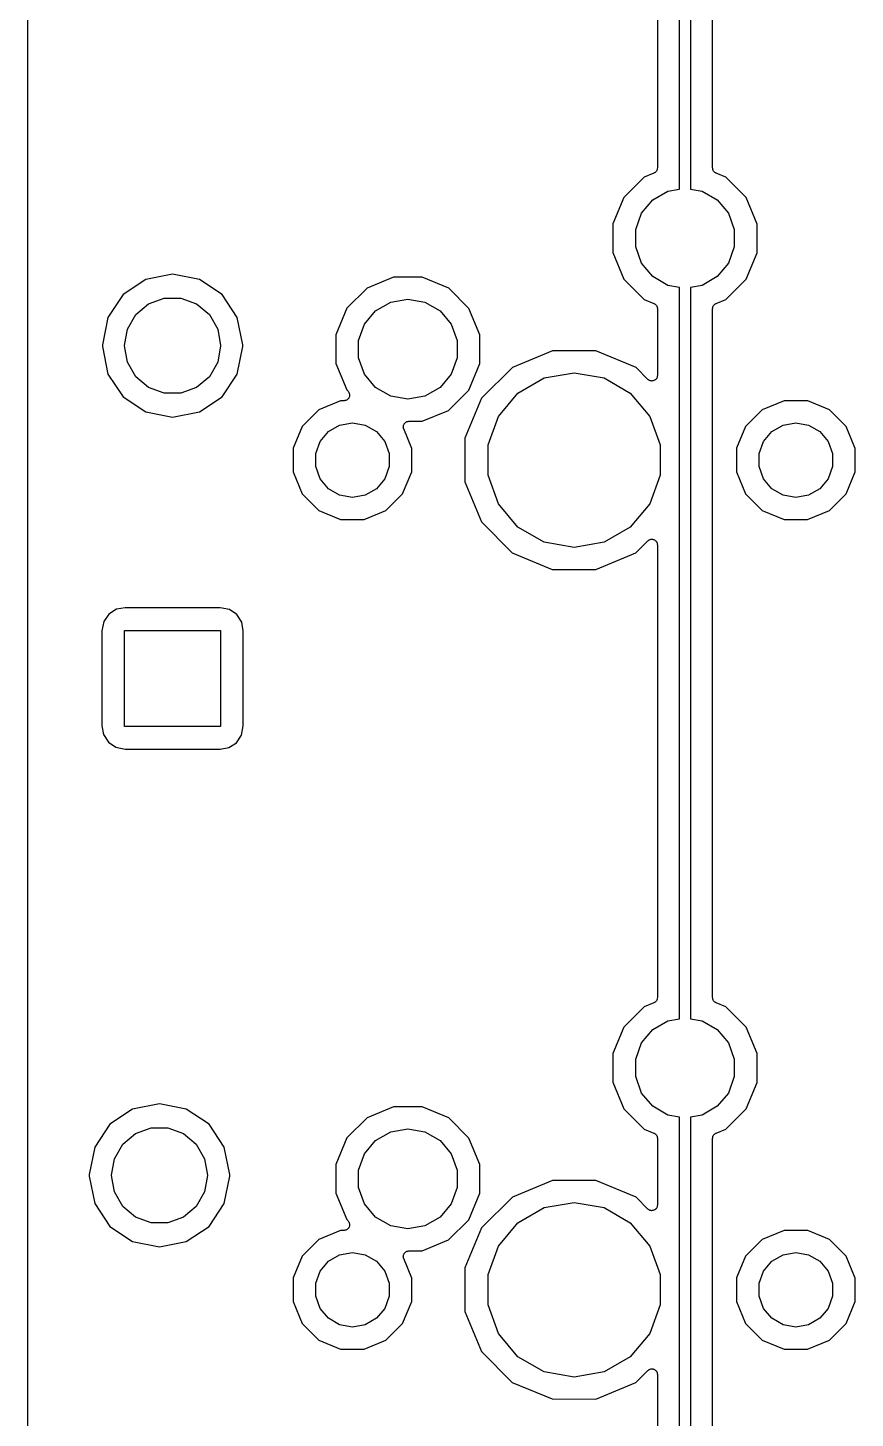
# Model space of a CAD drawing. Extents: x 37 to 156, y -136 to -20.
# Drawn here: x 37.48 to 56.44, y -109.94 to -78.1 of the extents above; entities that cross this region are included whole.
import ezdxf

# ---------------------------------------------------------------- set-up
doc = ezdxf.new("R2010")
doc.units = 0
doc.header["$MEASUREMENT"] = 0
doc.layers.add('BLACK', color=7, linetype='CONTINUOUS')

msp = doc.modelspace()

# ---------------------------------------------------------------- linework, layer by layer
at = {"layer": 'Black'}
for p, q in [((52.415, -81.7947), (52.415, -65.0453)), ((52.665, -65.0453), (52.665, -81.7947)), ((51.907, -70.9377), (51.907, -81.3102)), ((37.483, -85.346), (37.483, -72.9)), ((53.173, -81.3104), (53.173, -72.9)), ((51.8285, -81.4276), (51.606, -81.5195)), ((51.8356, -81.4231), (51.8285, -81.4276)), ((51.8435, -81.4202), (51.8356, -81.4231)), ((51.8541, -81.4113), (51.8435, -81.4202)), ((51.8657, -81.4039), (51.8541, -81.4113)), ((51.8708, -81.3973), (51.8657, -81.4039)), ((51.8773, -81.3919), (51.8708, -81.3973)), ((51.8842, -81.3799), (51.8773, -81.3919)), ((51.8926, -81.369), (51.8842, -81.3799)), ((51.8951, -81.3609), (51.8926, -81.369)), ((51.8993, -81.3537), (51.8951, -81.3609)), ((51.9017, -81.3401), (51.8993, -81.3537)), ((51.9059, -81.3269), (51.9017, -81.3401)), ((51.907, -81.3102), (51.9055, -81.3185)), ((51.9055, -81.3185), (51.9059, -81.3269)), ((53.1744, -81.3186), (53.173, -81.3104)), ((53.1741, -81.3269), (53.1744, -81.3186)), ((53.1782, -81.3401), (53.1741, -81.3269)), ((53.1807, -81.3538), (53.1782, -81.3401)), ((53.1848, -81.361), (53.1807, -81.3538)), ((53.1873, -81.3689), (53.1848, -81.361)), ((53.1958, -81.38), (53.1873, -81.3689)), ((53.2027, -81.392), (53.1958, -81.38)), ((53.2091, -81.3974), (53.2027, -81.392)), ((53.2141, -81.4039), (53.2091, -81.3974)), ((53.2258, -81.4114), (53.2141, -81.4039)), ((53.2365, -81.4204), (53.2258, -81.4114)), ((53.2443, -81.4232), (53.2365, -81.4204)), ((53.2513, -81.4277), (53.2443, -81.4232)), ((53.4764, -81.5212), (53.2513, -81.4277)), ((51.606, -81.5195), (51.1412, -81.9836)), ((52.1476, -81.8418), (52.415, -81.7947)), ((52.665, -81.7947), (52.9324, -81.8418)), ((53.9405, -81.986), (53.4764, -81.5212)), ((51.1412, -81.9836), (50.8893, -82.5902)), ((51.5464, -82.3463), (51.8025, -82.0411)), ((51.8025, -82.0411), (52.1476, -81.8418)), ((52.9324, -81.8418), (53.2775, -82.0411)), ((53.2775, -82.0411), (53.5336, -82.3463)), ((54.1913, -82.593), (53.9405, -81.986)), ((51.4101, -82.7208), (51.5464, -82.3463)), ((53.5336, -82.3463), (53.6699, -82.7208)), ((50.8893, -82.5902), (50.8887, -83.247)), ((51.4101, -83.1192), (51.4101, -82.7208)), ((53.6699, -82.7208), (53.6699, -83.1192)), ((54.1907, -83.2498), (54.1913, -82.593)), ((50.8887, -83.247), (51.1395, -83.854)), ((51.5464, -83.4937), (51.4101, -83.1192)), ((53.6699, -83.1192), (53.5336, -83.4937)), ((53.9388, -83.8564), (54.1907, -83.2498)), ((40.8, -83.7405), (40.1856, -83.8627)), ((41.4144, -83.8627), (40.8, -83.7405)), ((51.8025, -83.7989), (51.5464, -83.4937)), ((53.5336, -83.4937), (53.2775, -83.7989)), ((40.1856, -83.8627), (39.6647, -84.2107)), ((41.9353, -84.2107), (41.4144, -83.8627)), ((45.256, -84.0595), (44.7912, -84.5236)), ((45.863, -83.8087), (45.256, -84.0595)), ((46.5198, -83.8093), (45.863, -83.8087)), ((47.1264, -84.0612), (46.5198, -83.8093)), ((51.1395, -83.854), (51.6036, -84.3188)), ((52.1476, -83.9982), (51.8025, -83.7989)), ((52.415, -84.0453), (52.1476, -83.9982)), ((52.415, -100.795), (52.415, -84.0453)), ((52.9324, -83.9982), (52.665, -84.0453)), ((52.665, -84.0453), (52.665, -100.795)), ((53.2775, -83.7989), (52.9324, -83.9982)), ((53.474, -84.3205), (53.9388, -83.8564)), ((39.6647, -84.2107), (39.3167, -84.7316)), ((40.25, -84.4232), (40.609, -84.2925)), ((40.609, -84.2925), (40.991, -84.2925)), ((40.991, -84.2925), (41.35, -84.4232)), ((42.2833, -84.7316), (41.9353, -84.2107)), ((45.7976, -84.3818), (46.19, -84.3126)), ((46.19, -84.3126), (46.5824, -84.3818)), ((47.5905, -84.526), (47.1264, -84.0612)), ((51.6036, -84.3188), (51.8287, -84.4123)), ((53.2515, -84.4124), (53.474, -84.3205)), ((39.7663, -84.9996), (39.9574, -84.6687)), ((39.9574, -84.6687), (40.25, -84.4232)), ((41.35, -84.4232), (41.6426, -84.6687)), ((41.6426, -84.6687), (41.8337, -84.9996)), ((44.7912, -84.5236), (44.5393, -85.1302)), ((45.1964, -84.8863), (45.4525, -84.5811)), ((45.4525, -84.5811), (45.7976, -84.3818)), ((46.5824, -84.3818), (46.9275, -84.5811)), ((46.9275, -84.5811), (47.1836, -84.8863)), ((47.8413, -85.133), (47.5905, -84.526)), ((51.8287, -84.4123), (51.8357, -84.4168)), ((51.8357, -84.4168), (51.8435, -84.4196)), ((51.8435, -84.4196), (51.8542, -84.4286)), ((51.8542, -84.4286), (51.8659, -84.4361)), ((51.8659, -84.4361), (51.8709, -84.4426)), ((51.8709, -84.4426), (51.8773, -84.448)), ((51.8773, -84.448), (51.8842, -84.46)), ((51.8842, -84.46), (51.8927, -84.4711)), ((51.8927, -84.4711), (51.8952, -84.479)), ((51.8952, -84.479), (51.8993, -84.4862)), ((51.8993, -84.4862), (51.9018, -84.4999)), ((51.9018, -84.4999), (51.9059, -84.5131)), ((51.9059, -84.5131), (51.9056, -84.5214)), ((51.9056, -84.5214), (51.907, -84.5296)), ((51.907, -84.5296), (51.907, -86.062)), ((53.173, -84.5298), (53.1745, -84.5215)), ((53.173, -85.346), (53.173, -84.5298)), ((53.1741, -84.5131), (53.1783, -84.4999)), ((53.1745, -84.5215), (53.1741, -84.5131)), ((53.1783, -84.4999), (53.1807, -84.4863)), ((53.1807, -84.4863), (53.1849, -84.4791)), ((53.1849, -84.4791), (53.1874, -84.471)), ((53.1874, -84.471), (53.1958, -84.4601)), ((53.1958, -84.4601), (53.2027, -84.4481)), ((53.2027, -84.4481), (53.2092, -84.4427)), ((53.2092, -84.4427), (53.2143, -84.4361)), ((53.2143, -84.4361), (53.2259, -84.4287)), ((53.2259, -84.4287), (53.2365, -84.4198)), ((53.2365, -84.4198), (53.2444, -84.4169)), ((53.2444, -84.4169), (53.2515, -84.4124)), ((39.3167, -84.7316), (39.192, -85.3585)), ((39.7, -85.3758), (39.7663, -84.9996)), ((41.8337, -84.9996), (41.9, -85.3758)), ((42.408, -85.3585), (42.2833, -84.7316)), ((45.0601, -85.2608), (45.1964, -84.8863)), ((47.1836, -84.8863), (47.3199, -85.2608)), ((44.5393, -85.1302), (44.5387, -85.787)), ((45.0601, -85.6592), (45.0601, -85.2608)), ((47.3199, -85.2608), (47.3199, -85.6592)), ((47.8407, -85.7898), (47.8413, -85.133)), ((37.483, -88.2943), (37.483, -85.346)), ((39.192, -85.3585), (39.192, -85.4015)), ((39.192, -85.4015), (39.3167, -86.0284)), ((39.7, -85.3842), (39.7, -85.3758)), ((39.7663, -85.7604), (39.7, -85.3842)), ((41.9, -85.3842), (41.8337, -85.7604)), ((41.9, -85.3758), (41.9, -85.3842)), ((42.2833, -86.0284), (42.408, -85.4015)), ((42.408, -85.4015), (42.408, -85.3585)), ((49.5045, -85.4977), (48.5846, -85.8778)), ((50.4998, -85.4985), (49.5045, -85.4977)), ((51.4191, -85.8802), (50.4998, -85.4985)), ((53.173, -88.2943), (53.173, -85.346)), ((39.9574, -86.0913), (39.7663, -85.7604)), ((41.8337, -85.7604), (41.6426, -86.0913)), ((44.5387, -85.787), (44.7895, -86.394)), ((45.1964, -86.0337), (45.0601, -85.6592)), ((47.3199, -85.6592), (47.1836, -86.0337)), ((47.5888, -86.3964), (47.8407, -85.7898)), ((48.5846, -85.8778), (47.8802, -86.5809)), ((51.6901, -86.1518), (51.4191, -85.8802)), ((39.3167, -86.0284), (39.6647, -86.5493)), ((40.25, -86.3368), (39.9574, -86.0913)), ((41.6426, -86.0913), (41.35, -86.3368)), ((41.9353, -86.5493), (42.2833, -86.0284)), ((45.4525, -86.3389), (45.1964, -86.0337)), ((47.1836, -86.0337), (46.9275, -86.3389)), ((48.7134, -86.4667), (49.3154, -86.1192)), ((49.3154, -86.1192), (50, -85.9985)), ((50, -85.9985), (50.6846, -86.1192)), ((50.6846, -86.1192), (51.2865, -86.4667)), ((51.7037, -86.1613), (51.6901, -86.1518)), ((51.7165, -86.172), (51.7037, -86.1613)), ((51.7217, -86.1739), (51.7165, -86.172)), ((51.7262, -86.1771), (51.7217, -86.1739)), ((51.7423, -86.1814), (51.7262, -86.1771)), ((51.7579, -86.1871), (51.7423, -86.1814)), ((51.7635, -86.1871), (51.7579, -86.1871)), ((51.7688, -86.1885), (51.7635, -86.1871)), ((51.7854, -86.1871), (51.7688, -86.1885)), ((51.8021, -86.1871), (51.7854, -86.1871)), ((51.8073, -86.1852), (51.8021, -86.1871)), ((51.8128, -86.1847), (51.8073, -86.1852)), ((51.8279, -86.1777), (51.8128, -86.1847)), ((51.8435, -86.172), (51.8279, -86.1777)), ((51.8477, -86.1685), (51.8435, -86.172)), ((51.8528, -86.1661), (51.8477, -86.1685)), ((51.8645, -86.1544), (51.8528, -86.1661)), ((51.8773, -86.1437), (51.8645, -86.1544)), ((51.8801, -86.1389), (51.8773, -86.1437)), ((51.884, -86.135), (51.8801, -86.1389)), ((51.891, -86.1199), (51.884, -86.135)), ((51.8993, -86.1055), (51.891, -86.1199)), ((51.9003, -86.1), (51.8993, -86.1055)), ((51.9026, -86.095), (51.9003, -86.1)), ((51.9041, -86.0784), (51.9026, -86.095)), ((51.907, -86.062), (51.9041, -86.0784)), ((39.6647, -86.5493), (40.1856, -86.8973)), ((40.609, -86.4675), (40.25, -86.3368)), ((40.991, -86.4675), (40.609, -86.4675)), ((41.35, -86.3368), (40.991, -86.4675)), ((41.4144, -86.8973), (41.9353, -86.5493)), ((44.7895, -86.394), (44.8197, -86.4242)), ((44.822, -86.5986), (44.8114, -86.6113)), ((44.8197, -86.4242), (44.8292, -86.4378)), ((44.8338, -86.5869), (44.822, -86.5986)), ((44.8292, -86.4378), (44.8399, -86.4505)), ((44.8361, -86.5818), (44.8338, -86.5869)), ((44.8397, -86.5775), (44.8361, -86.5818)), ((44.8454, -86.5619), (44.8397, -86.5775)), ((44.8399, -86.4505), (44.8418, -86.4558)), ((44.8418, -86.4558), (44.845, -86.4604)), ((44.845, -86.4604), (44.8492, -86.4764)), ((44.8525, -86.5469), (44.8454, -86.5619)), ((44.8492, -86.4764), (44.8549, -86.492)), ((44.8529, -86.5413), (44.8525, -86.5469)), ((44.8549, -86.5361), (44.8529, -86.5413)), ((44.8549, -86.492), (44.8549, -86.4976)), ((44.8549, -86.4976), (44.8563, -86.503)), ((44.8563, -86.503), (44.8549, -86.5195)), ((44.8549, -86.5195), (44.8549, -86.5361)), ((45.7976, -86.5382), (45.4525, -86.3389)), ((46.19, -86.6074), (45.7976, -86.5382)), ((46.5824, -86.5382), (46.19, -86.6074)), ((46.9275, -86.3389), (46.5824, -86.5382)), ((47.124, -86.8605), (47.5888, -86.3964)), ((47.8802, -86.5809), (47.4985, -87.5002)), ((48.2666, -86.9992), (48.7134, -86.4667)), ((51.2865, -86.4667), (51.7334, -86.9992)), ((40.1856, -86.8973), (40.8, -87.0195)), ((40.8, -87.0195), (41.4144, -86.8973)), ((44.1513, -86.8473), (43.7687, -87.2292)), ((44.6509, -86.6409), (44.1513, -86.8473)), ((44.7297, -86.6409), (44.6509, -86.6409)), ((44.7461, -86.6381), (44.7297, -86.6409)), ((44.7626, -86.6366), (44.7461, -86.6381)), ((44.7676, -86.6343), (44.7626, -86.6366)), ((44.7731, -86.6333), (44.7676, -86.6343)), ((44.7875, -86.625), (44.7731, -86.6333)), ((44.8026, -86.618), (44.7875, -86.625)), ((44.8065, -86.6141), (44.8026, -86.618)), ((44.8114, -86.6113), (44.8065, -86.6141)), ((46.517, -87.1113), (47.124, -86.8605)), ((54.3113, -86.8473), (53.9287, -87.2292)), ((54.8109, -86.6409), (54.3113, -86.8473)), ((55.3515, -86.6413), (54.8109, -86.6409)), ((55.8508, -86.8487), (55.3515, -86.6413)), ((56.2327, -87.2313), (55.8508, -86.8487)), ((43.7687, -87.2292), (43.5613, -87.7285)), ((44.371, -87.3457), (44.6279, -87.1974)), ((44.6279, -87.1974), (44.92, -87.1458)), ((44.92, -87.1458), (45.2121, -87.1974)), ((45.2121, -87.1974), (45.469, -87.3457)), ((46.086, -87.2434), (46.0878, -87.2297)), ((46.0878, -87.2516), (46.086, -87.2434)), ((46.0878, -87.2297), (46.0879, -87.2159)), ((46.0879, -87.2159), (46.0907, -87.208)), ((46.0907, -87.208), (46.0918, -87.1997)), ((46.0918, -87.1997), (46.0982, -87.1874)), ((46.0982, -87.1874), (46.103, -87.1744)), ((46.103, -87.1744), (46.1084, -87.168)), ((46.1084, -87.168), (46.1122, -87.1606)), ((46.1122, -87.1606), (46.1224, -87.1513)), ((46.1224, -87.1513), (46.1314, -87.1407)), ((46.1314, -87.1407), (46.1386, -87.1365)), ((46.1386, -87.1365), (46.1448, -87.1308)), ((46.1448, -87.1308), (46.1576, -87.1256)), ((46.1576, -87.1256), (46.1696, -87.1186)), ((46.1696, -87.1186), (46.1778, -87.1172)), ((46.1778, -87.1172), (46.1855, -87.114)), ((46.1855, -87.114), (46.1994, -87.1134)), ((46.1994, -87.1134), (46.213, -87.111)), ((46.213, -87.111), (46.517, -87.1113)), ((48.0289, -87.6524), (48.2666, -86.9992)), ((51.7334, -86.9992), (51.9711, -87.6524)), ((53.9287, -87.2292), (53.7213, -87.7285)), ((54.531, -87.3457), (54.7879, -87.1974)), ((54.7879, -87.1974), (55.08, -87.1458)), ((55.08, -87.1458), (55.3721, -87.1974)), ((55.3721, -87.1974), (55.629, -87.3457)), ((56.4391, -87.7309), (56.2327, -87.2313)), ((44.1803, -87.5729), (44.371, -87.3457)), ((45.469, -87.3457), (45.6597, -87.5729)), ((46.0878, -87.26), (46.0878, -87.2516)), ((46.0925, -87.273), (46.0878, -87.26)), ((46.0955, -87.2865), (46.0925, -87.273)), ((46.2791, -87.7309), (46.0955, -87.2865)), ((47.4985, -87.5002), (47.4977, -88.4955)), ((54.3403, -87.5729), (54.531, -87.3457)), ((55.629, -87.3457), (55.8197, -87.5729)), ((43.5613, -87.7285), (43.5609, -88.2691)), ((44.0788, -87.8517), (44.1803, -87.5729)), ((44.0788, -88.1483), (44.0788, -87.8517)), ((45.6597, -87.5729), (45.7612, -87.8517)), ((45.7612, -87.8517), (45.7612, -88.1483)), ((46.2787, -88.2715), (46.2791, -87.7309)), ((48.0289, -88.3476), (48.0289, -87.6524)), ((51.9711, -87.6524), (51.9711, -88.3476)), ((53.7213, -87.7285), (53.7209, -88.2691)), ((54.2388, -87.8517), (54.3403, -87.5729)), ((54.2388, -88.1483), (54.2388, -87.8517)), ((55.8197, -87.5729), (55.9212, -87.8517)), ((55.9212, -87.8517), (55.9212, -88.1483)), ((56.4387, -88.2715), (56.4391, -87.7309)), ((44.1803, -88.4271), (44.0788, -88.1483)), ((45.7612, -88.1483), (45.6597, -88.4271)), ((54.3403, -88.4271), (54.2388, -88.1483)), ((55.9212, -88.1483), (55.8197, -88.4271)), ((37.483, -91.9), (37.483, -88.2943)), ((43.5609, -88.2691), (43.7673, -88.7687)), ((44.371, -88.6543), (44.1803, -88.4271)), ((45.6597, -88.4271), (45.469, -88.6543)), ((46.0713, -88.7708), (46.2787, -88.2715)), ((47.4977, -88.4955), (47.8778, -89.4154)), ((48.2666, -89.0008), (48.0289, -88.3476)), ((51.9711, -88.3476), (51.7334, -89.0008)), ((53.173, -91.9), (53.173, -88.2943)), ((53.7209, -88.2691), (53.9273, -88.7687)), ((54.531, -88.6543), (54.3403, -88.4271)), ((55.8197, -88.4271), (55.629, -88.6543)), ((56.2313, -88.7708), (56.4387, -88.2715)), ((43.7673, -88.7687), (44.1492, -89.1513)), ((44.6279, -88.8026), (44.371, -88.6543)), ((44.92, -88.8541), (44.6279, -88.8026)), ((45.2121, -88.8026), (44.92, -88.8541)), ((45.469, -88.6543), (45.2121, -88.8026)), ((45.6887, -89.1527), (46.0713, -88.7708)), ((53.9273, -88.7687), (54.3092, -89.1513)), ((54.7879, -88.8026), (54.531, -88.6543)), ((55.08, -88.8541), (54.7879, -88.8026)), ((55.3721, -88.8026), (55.08, -88.8541)), ((55.629, -88.6543), (55.3721, -88.8026)), ((55.8487, -89.1527), (56.2313, -88.7708)), ((44.1492, -89.1513), (44.6485, -89.3587)), ((45.1891, -89.3591), (45.6887, -89.1527)), ((48.7134, -89.5332), (48.2666, -89.0008)), ((51.7334, -89.0008), (51.2865, -89.5332)), ((54.3092, -89.1513), (54.8085, -89.3587)), ((55.3491, -89.3591), (55.8487, -89.1527)), ((44.6485, -89.3587), (45.1891, -89.3591)), ((47.8778, -89.4154), (48.5809, -90.1198)), ((54.8085, -89.3587), (55.3491, -89.3591)), ((49.3154, -89.8808), (48.7134, -89.5332)), ((51.2865, -89.5332), (50.6846, -89.8808)), ((50, -90.0015), (49.3154, -89.8808)), ((50.6846, -89.8808), (50, -90.0015)), ((51.4154, -90.1222), (51.6903, -89.8478)), ((51.6903, -89.8478), (51.7038, -89.8383)), ((51.7038, -89.8383), (51.7165, -89.8277)), ((51.7165, -89.8277), (51.7218, -89.8258)), ((51.7218, -89.8258), (51.7264, -89.8225)), ((51.7264, -89.8225), (51.7424, -89.8183)), ((51.7424, -89.8183), (51.7579, -89.8126)), ((51.7579, -89.8126), (51.7636, -89.8126)), ((51.7636, -89.8126), (51.769, -89.8112)), ((51.769, -89.8112), (51.7855, -89.8126)), ((51.7855, -89.8126), (51.8021, -89.8126)), ((51.8021, -89.8126), (51.8074, -89.8145)), ((51.8074, -89.8145), (51.813, -89.815)), ((51.813, -89.815), (51.828, -89.822)), ((51.828, -89.822), (51.8435, -89.8277)), ((51.8435, -89.8277), (51.8478, -89.8313)), ((51.8478, -89.8313), (51.8529, -89.8337)), ((51.8529, -89.8337), (51.8646, -89.8454)), ((51.8646, -89.8454), (51.8773, -89.8561)), ((51.8773, -89.8561), (51.8801, -89.8609)), ((51.8801, -89.8609), (51.8841, -89.8649)), ((51.8841, -89.8649), (51.8911, -89.8799)), ((51.8911, -89.8799), (51.8993, -89.8943)), ((51.8993, -89.8943), (51.9003, -89.8998)), ((51.9003, -89.8998), (51.9027, -89.9049)), ((51.9027, -89.9049), (51.9041, -89.9214)), ((51.9041, -89.9214), (51.907, -89.9377)), ((51.907, -89.9377), (51.907, -100.31)), ((48.5809, -90.1198), (49.5002, -90.5015)), ((50.4955, -90.5023), (51.4154, -90.1222)), ((49.5002, -90.5015), (50.4955, -90.5023)), ((39.7118, -91.3796), (39.5125, -91.4171)), ((41.8873, -91.3796), (39.7118, -91.3796)), ((42.1015, -91.4229), (41.8873, -91.3796)), ((39.2229, -91.6985), (39.1796, -91.9127)), ((39.3389, -91.5288), (39.2229, -91.6985)), ((39.5125, -91.4171), (39.3389, -91.5288)), ((42.2712, -91.5389), (42.1015, -91.4229)), ((42.3829, -91.7125), (42.2712, -91.5389)), ((37.483, -104.346), (37.483, -91.9)), ((39.1796, -91.9127), (39.1796, -94.0882)), ((39.7, -94.1), (39.7, -91.9)), ((39.7, -91.9), (41.9, -91.9)), ((41.9, -91.9), (41.9, -94.1)), ((42.4204, -91.9118), (42.3829, -91.7125)), ((42.4204, -94.0873), (42.4204, -91.9118)), ((53.173, -100.31), (53.173, -91.9)), ((39.1796, -94.0882), (39.2171, -94.2875)), ((41.9, -94.1), (39.7, -94.1)), ((42.3771, -94.3015), (42.4204, -94.0873)), ((39.2171, -94.2875), (39.3288, -94.4611)), ((39.3288, -94.4611), (39.4985, -94.5771)), ((42.0875, -94.5829), (42.2611, -94.4712)), ((42.2611, -94.4712), (42.3771, -94.3015)), ((39.4985, -94.5771), (39.7127, -94.6204)), ((39.7127, -94.6204), (41.8882, -94.6204)), ((41.8882, -94.6204), (42.0875, -94.5829)), ((51.606, -100.52), (51.1412, -100.984)), ((51.8285, -100.428), (51.606, -100.52)), ((51.8356, -100.423), (51.8285, -100.428)), ((51.8435, -100.42), (51.8356, -100.423)), ((51.8541, -100.411), (51.8435, -100.42)), ((51.8657, -100.404), (51.8541, -100.411)), ((51.8708, -100.397), (51.8657, -100.404)), ((51.8773, -100.392), (51.8708, -100.397)), ((51.8842, -100.38), (51.8773, -100.392)), ((51.8926, -100.369), (51.8842, -100.38)), ((51.8951, -100.361), (51.8926, -100.369)), ((51.8993, -100.354), (51.8951, -100.361)), ((51.9017, -100.34), (51.8993, -100.354)), ((51.9059, -100.327), (51.9017, -100.34)), ((51.907, -100.31), (51.9055, -100.319)), ((51.9055, -100.319), (51.9059, -100.327)), ((53.1744, -100.319), (53.173, -100.31)), ((53.1741, -100.327), (53.1744, -100.319)), ((53.1782, -100.34), (53.1741, -100.327)), ((53.1807, -100.354), (53.1782, -100.34)), ((53.1848, -100.361), (53.1807, -100.354)), ((53.1873, -100.369), (53.1848, -100.361)), ((53.1958, -100.38), (53.1873, -100.369)), ((53.2027, -100.392), (53.1958, -100.38)), ((53.2091, -100.397), (53.2027, -100.392)), ((53.2141, -100.404), (53.2091, -100.397)), ((53.2258, -100.411), (53.2141, -100.404)), ((53.2365, -100.42), (53.2258, -100.411)), ((53.2443, -100.423), (53.2365, -100.42)), ((53.2513, -100.428), (53.2443, -100.423)), ((53.4764, -100.521), (53.2513, -100.428)), ((53.9405, -100.986), (53.4764, -100.521)), ((51.8025, -101.041), (52.1476, -100.842)), ((52.1476, -100.842), (52.415, -100.795)), ((52.665, -100.795), (52.9324, -100.842)), ((52.9324, -100.842), (53.2775, -101.041)), ((51.1412, -100.984), (50.8893, -101.59)), ((51.5464, -101.346), (51.8025, -101.041)), ((53.2775, -101.041), (53.5336, -101.346)), ((54.1913, -101.593), (53.9405, -100.986)), ((51.4101, -101.721), (51.5464, -101.346)), ((53.5336, -101.346), (53.6699, -101.721)), ((50.8893, -101.59), (50.8887, -102.247)), ((51.4101, -102.119), (51.4101, -101.721)), ((53.6699, -101.721), (53.6699, -102.119)), ((54.1907, -102.25), (54.1913, -101.593)), ((51.5464, -102.494), (51.4101, -102.119)), ((53.6699, -102.119), (53.5336, -102.494)), ((50.8887, -102.247), (51.1395, -102.854)), ((51.8025, -102.799), (51.5464, -102.494)), ((53.5336, -102.494), (53.2775, -102.799)), ((53.9388, -102.856), (54.1907, -102.25)), ((40.5, -102.74), (39.8856, -102.863)), ((41.1144, -102.863), (40.5, -102.74)), ((45.863, -102.809), (45.256, -103.06)), ((46.5198, -102.809), (45.863, -102.809)), ((47.1264, -103.061), (46.5198, -102.809)), ((52.1476, -102.998), (51.8025, -102.799)), ((53.2775, -102.799), (52.9324, -102.998)), ((39.8856, -102.863), (39.3647, -103.211)), ((41.6353, -103.211), (41.1144, -102.863)), ((45.256, -103.06), (44.7912, -103.524)), ((47.5905, -103.526), (47.1264, -103.061)), ((51.1395, -102.854), (51.6036, -103.319)), ((52.415, -103.045), (52.1476, -102.998)), ((52.415, -118.545), (52.415, -103.045)), ((52.9324, -102.998), (52.665, -103.045)), ((52.665, -103.045), (52.665, -118.493)), ((53.474, -103.32), (53.9388, -102.856)), ((39.3647, -103.211), (39.0167, -103.732)), ((39.6574, -103.669), (39.95, -103.423)), ((39.95, -103.423), (40.309, -103.293)), ((40.309, -103.293), (40.691, -103.293)), ((40.691, -103.293), (41.05, -103.423)), ((41.05, -103.423), (41.3426, -103.669)), ((41.9833, -103.732), (41.6353, -103.211)), ((45.4525, -103.581), (45.7976, -103.382)), ((45.7976, -103.382), (46.19, -103.313)), ((46.19, -103.313), (46.5824, -103.382)), ((46.5824, -103.382), (46.9275, -103.581)), ((51.6036, -103.319), (51.8287, -103.412)), ((51.8287, -103.412), (51.8357, -103.417)), ((51.8357, -103.417), (51.8435, -103.42)), ((51.8435, -103.42), (51.8542, -103.429)), ((51.8542, -103.429), (51.8659, -103.436)), ((51.8659, -103.436), (51.8709, -103.443)), ((51.8709, -103.443), (51.8773, -103.448)), ((51.8773, -103.448), (51.8842, -103.46)), ((51.8842, -103.46), (51.8927, -103.471)), ((51.8927, -103.471), (51.8952, -103.479)), ((51.8952, -103.479), (51.8993, -103.486)), ((53.1807, -103.486), (53.1849, -103.479)), ((53.1849, -103.479), (53.1874, -103.471)), ((53.1874, -103.471), (53.1958, -103.46)), ((53.1958, -103.46), (53.2027, -103.448)), ((53.2027, -103.448), (53.2092, -103.443)), ((53.2092, -103.443), (53.2143, -103.436)), ((53.2143, -103.436), (53.2259, -103.429)), ((53.2259, -103.429), (53.2365, -103.42)), ((53.2365, -103.42), (53.2444, -103.417)), ((53.2444, -103.417), (53.2515, -103.412)), ((53.2515, -103.412), (53.474, -103.32)), ((39.0167, -103.732), (38.892, -104.359)), ((39.4663, -104), (39.6574, -103.669)), ((41.3426, -103.669), (41.5337, -104)), ((42.108, -104.359), (41.9833, -103.732)), ((44.7912, -103.524), (44.5393, -104.13)), ((45.1964, -103.886), (45.4525, -103.581)), ((46.9275, -103.581), (47.1836, -103.886)), ((47.8413, -104.133), (47.5905, -103.526)), ((51.8993, -103.486), (51.9018, -103.5)), ((51.9018, -103.5), (51.9059, -103.513)), ((51.9059, -103.513), (51.9056, -103.521)), ((51.9056, -103.521), (51.907, -103.53)), ((51.907, -103.53), (51.907, -105.062)), ((53.173, -103.53), (53.1745, -103.521)), ((53.173, -104.346), (53.173, -103.53)), ((53.1741, -103.513), (53.1783, -103.5)), ((53.1745, -103.521), (53.1741, -103.513)), ((53.1783, -103.5), (53.1807, -103.486)), ((39.4, -104.376), (39.4663, -104)), ((41.5337, -104), (41.6, -104.376)), ((45.0601, -104.261), (45.1964, -103.886)), ((47.1836, -103.886), (47.3199, -104.261)), ((37.483, -107.294), (37.483, -104.346)), ((38.892, -104.359), (38.892, -104.401)), ((38.892, -104.401), (39.0167, -105.028)), ((39.4, -104.384), (39.4, -104.376)), ((39.4663, -104.76), (39.4, -104.384)), ((41.6, -104.384), (41.5337, -104.76)), ((41.6, -104.376), (41.6, -104.384)), ((41.9833, -105.028), (42.108, -104.401)), ((42.108, -104.401), (42.108, -104.359)), ((44.5393, -104.13), (44.5387, -104.787)), ((45.0601, -104.659), (45.0601, -104.261)), ((47.3199, -104.261), (47.3199, -104.659)), ((47.8407, -104.79), (47.8413, -104.133)), ((53.173, -107.294), (53.173, -104.346)), ((45.1964, -105.034), (45.0601, -104.659)), ((47.3199, -104.659), (47.1836, -105.034)), ((49.5045, -104.498), (48.5846, -104.878)), ((50.4998, -104.499), (49.5045, -104.498)), ((51.4191, -104.88), (50.4998, -104.499)), ((39.0167, -105.028), (39.3647, -105.549)), ((39.6574, -105.091), (39.4663, -104.76)), ((41.5337, -104.76), (41.3426, -105.091)), ((41.6353, -105.549), (41.9833, -105.028)), ((44.5387, -104.787), (44.7895, -105.394)), ((45.4525, -105.339), (45.1964, -105.034)), ((47.1836, -105.034), (46.9275, -105.339)), ((47.5888, -105.396), (47.8407, -104.79)), ((48.5846, -104.878), (47.8802, -105.581)), ((49.3154, -105.119), (50, -104.998)), ((50, -104.998), (50.6846, -105.119)), ((51.6901, -105.152), (51.4191, -104.88)), ((51.907, -105.062), (51.9041, -105.078)), ((39.95, -105.337), (39.6574, -105.091)), ((40.309, -105.467), (39.95, -105.337)), ((41.05, -105.337), (40.691, -105.467)), ((41.3426, -105.091), (41.05, -105.337)), ((45.7976, -105.538), (45.4525, -105.339)), ((46.9275, -105.339), (46.5824, -105.538)), ((48.7134, -105.467), (49.3154, -105.119)), ((50.6846, -105.119), (51.2865, -105.467)), ((51.7037, -105.161), (51.6901, -105.152)), ((51.7165, -105.172), (51.7037, -105.161)), ((51.7217, -105.174), (51.7165, -105.172)), ((51.7262, -105.177), (51.7217, -105.174)), ((51.7423, -105.181), (51.7262, -105.177)), ((51.7579, -105.187), (51.7423, -105.181)), ((51.7635, -105.187), (51.7579, -105.187)), ((51.7688, -105.189), (51.7635, -105.187)), ((51.7854, -105.187), (51.7688, -105.189)), ((51.8021, -105.187), (51.7854, -105.187)), ((51.8073, -105.185), (51.8021, -105.187)), ((51.8128, -105.185), (51.8073, -105.185)), ((51.8279, -105.178), (51.8128, -105.185)), ((51.8435, -105.172), (51.8279, -105.178)), ((51.8477, -105.168), (51.8435, -105.172)), ((51.8528, -105.166), (51.8477, -105.168)), ((51.8645, -105.154), (51.8528, -105.166)), ((51.8773, -105.144), (51.8645, -105.154)), ((51.8801, -105.139), (51.8773, -105.144)), ((51.884, -105.135), (51.8801, -105.139)), ((51.891, -105.12), (51.884, -105.135)), ((51.8993, -105.105), (51.891, -105.12)), ((51.9003, -105.1), (51.8993, -105.105)), ((51.9026, -105.095), (51.9003, -105.1)), ((51.9041, -105.078), (51.9026, -105.095)), ((39.3647, -105.549), (39.8856, -105.897)), ((40.691, -105.467), (40.309, -105.467)), ((41.1144, -105.897), (41.6353, -105.549)), ((44.6509, -105.641), (44.1513, -105.847)), ((44.7297, -105.641), (44.6509, -105.641)), ((44.7461, -105.638), (44.7297, -105.641)), ((44.7626, -105.637), (44.7461, -105.638)), ((44.7676, -105.634), (44.7626, -105.637)), ((44.7731, -105.633), (44.7676, -105.634)), ((44.7875, -105.625), (44.7731, -105.633)), ((44.8026, -105.618), (44.7875, -105.625)), ((44.7895, -105.394), (44.8197, -105.424)), ((44.8065, -105.614), (44.8026, -105.618)), ((44.8114, -105.611), (44.8065, -105.614)), ((44.822, -105.599), (44.8114, -105.611)), ((44.8197, -105.424), (44.8292, -105.438)), ((44.8338, -105.587), (44.822, -105.599)), ((44.8292, -105.438), (44.8399, -105.451)), ((44.8361, -105.582), (44.8338, -105.587)), ((44.8397, -105.578), (44.8361, -105.582)), ((44.8454, -105.562), (44.8397, -105.578)), ((44.8399, -105.451), (44.8418, -105.456)), ((44.8418, -105.456), (44.845, -105.46)), ((44.845, -105.46), (44.8492, -105.476)), ((44.8525, -105.547), (44.8454, -105.562)), ((44.8492, -105.476), (44.8549, -105.492)), ((44.8529, -105.541), (44.8525, -105.547)), ((44.8549, -105.536), (44.8529, -105.541)), ((44.8549, -105.492), (44.8549, -105.498)), ((44.8549, -105.498), (44.8563, -105.503)), ((44.8563, -105.503), (44.8549, -105.519)), ((44.8549, -105.519), (44.8549, -105.536)), ((46.19, -105.607), (45.7976, -105.538)), ((46.5824, -105.538), (46.19, -105.607)), ((47.124, -105.86), (47.5888, -105.396)), ((47.8802, -105.581), (47.4985, -106.5)), ((48.2666, -105.999), (48.7134, -105.467)), ((51.2865, -105.467), (51.7334, -105.999)), ((54.8109, -105.641), (54.3113, -105.847)), ((55.3515, -105.641), (54.8109, -105.641)), ((55.8508, -105.849), (55.3515, -105.641)), ((39.8856, -105.897), (40.5, -106.02)), ((40.5, -106.02), (41.1144, -105.897)), ((44.1513, -105.847), (43.7687, -106.229)), ((46.517, -106.111), (47.124, -105.86)), ((48.0289, -106.652), (48.2666, -105.999)), ((51.7334, -105.999), (51.9711, -106.652)), ((54.3113, -105.847), (53.9287, -106.229)), ((56.2327, -106.231), (55.8508, -105.849)), ((43.7687, -106.229), (43.5613, -106.729)), ((44.1803, -106.573), (44.371, -106.346)), ((44.371, -106.346), (44.6279, -106.197)), ((44.6279, -106.197), (44.92, -106.146)), ((44.92, -106.146), (45.2121, -106.197)), ((45.2121, -106.197), (45.469, -106.346)), ((45.469, -106.346), (45.6597, -106.573)), ((46.086, -106.243), (46.0878, -106.23)), ((46.0878, -106.252), (46.086, -106.243)), ((46.0878, -106.23), (46.0879, -106.216)), ((46.0878, -106.26), (46.0878, -106.252)), ((46.0925, -106.273), (46.0878, -106.26)), ((46.0879, -106.216), (46.0907, -106.208)), ((46.0907, -106.208), (46.0918, -106.2)), ((46.0918, -106.2), (46.0982, -106.187)), ((46.0955, -106.287), (46.0925, -106.273)), ((46.2791, -106.731), (46.0955, -106.287)), ((46.0982, -106.187), (46.103, -106.174)), ((46.103, -106.174), (46.1084, -106.168)), ((46.1084, -106.168), (46.1122, -106.161)), ((46.1122, -106.161), (46.1224, -106.151)), ((46.1224, -106.151), (46.1314, -106.141)), ((46.1314, -106.141), (46.1386, -106.136)), ((46.1386, -106.136), (46.1448, -106.131)), ((46.1448, -106.131), (46.1576, -106.126)), ((46.1576, -106.126), (46.1696, -106.119)), ((46.1696, -106.119), (46.1778, -106.117)), ((46.1778, -106.117), (46.1855, -106.114)), ((46.1855, -106.114), (46.1994, -106.113)), ((46.1994, -106.113), (46.213, -106.111)), ((46.213, -106.111), (46.517, -106.111)), ((53.9287, -106.229), (53.7213, -106.729)), ((54.3403, -106.573), (54.531, -106.346)), ((54.531, -106.346), (54.7879, -106.197)), ((54.7879, -106.197), (55.08, -106.146)), ((55.08, -106.146), (55.3721, -106.197)), ((55.3721, -106.197), (55.629, -106.346)), ((55.629, -106.346), (55.8197, -106.573)), ((56.4391, -106.731), (56.2327, -106.231)), ((44.0788, -106.852), (44.1803, -106.573)), ((45.6597, -106.573), (45.7612, -106.852)), ((47.4985, -106.5), (47.4977, -107.495)), ((48.0289, -107.348), (48.0289, -106.652)), ((51.9711, -106.652), (51.9711, -107.348)), ((54.2388, -106.852), (54.3403, -106.573)), ((55.8197, -106.573), (55.9212, -106.852)), ((43.5613, -106.729), (43.5609, -107.269)), ((44.0788, -107.148), (44.0788, -106.852)), ((45.7612, -106.852), (45.7612, -107.148)), ((46.2787, -107.271), (46.2791, -106.731)), ((53.7213, -106.729), (53.7209, -107.269)), ((54.2388, -107.148), (54.2388, -106.852)), ((55.9212, -106.852), (55.9212, -107.148)), ((56.4387, -107.271), (56.4391, -106.731)), ((37.483, -110.9), (37.483, -107.294)), ((43.5609, -107.269), (43.7673, -107.769)), ((44.1803, -107.427), (44.0788, -107.148)), ((45.7612, -107.148), (45.6597, -107.427)), ((46.0713, -107.771), (46.2787, -107.271)), ((53.173, -110.9), (53.173, -107.294)), ((53.7209, -107.269), (53.9273, -107.769)), ((54.3403, -107.427), (54.2388, -107.148)), ((55.9212, -107.148), (55.8197, -107.427)), ((56.2313, -107.771), (56.4387, -107.271)), ((44.371, -107.654), (44.1803, -107.427)), ((45.6597, -107.427), (45.469, -107.654)), ((47.4977, -107.495), (47.8778, -108.415)), ((48.2666, -108.001), (48.0289, -107.348)), ((51.9711, -107.348), (51.7334, -108.001)), ((54.531, -107.654), (54.3403, -107.427)), ((55.8197, -107.427), (55.629, -107.654)), ((43.7673, -107.769), (44.1492, -108.151)), ((44.6279, -107.803), (44.371, -107.654)), ((44.92, -107.854), (44.6279, -107.803)), ((45.2121, -107.803), (44.92, -107.854)), ((45.469, -107.654), (45.2121, -107.803)), ((45.6887, -108.153), (46.0713, -107.771)), ((53.9273, -107.769), (54.3092, -108.151)), ((54.7879, -107.803), (54.531, -107.654)), ((55.08, -107.854), (54.7879, -107.803)), ((55.3721, -107.803), (55.08, -107.854)), ((55.629, -107.654), (55.3721, -107.803)), ((55.8487, -108.153), (56.2313, -107.771)), ((44.1492, -108.151), (44.6485, -108.359)), ((45.1891, -108.359), (45.6887, -108.153)), ((48.7134, -108.533), (48.2666, -108.001)), ((51.7334, -108.001), (51.2865, -108.533)), ((54.3092, -108.151), (54.8085, -108.359)), ((55.3491, -108.359), (55.8487, -108.153)), ((44.6485, -108.359), (45.1891, -108.359)), ((47.8778, -108.415), (48.5809, -109.12)), ((49.3154, -108.881), (48.7134, -108.533)), ((51.2865, -108.533), (50.6846, -108.881)), ((54.8085, -108.359), (55.3491, -108.359)), ((50, -109.002), (49.3154, -108.881)), ((50.6846, -108.881), (50, -109.002)), ((51.4154, -109.122), (51.6903, -108.848)), ((51.6903, -108.848), (51.7038, -108.838)), ((51.7038, -108.838), (51.7165, -108.828)), ((51.7165, -108.828), (51.7218, -108.826)), ((51.7218, -108.826), (51.7264, -108.823)), ((51.7264, -108.823), (51.7424, -108.818)), ((51.7424, -108.818), (51.7579, -108.813)), ((51.7579, -108.813), (51.7636, -108.813)), ((51.7636, -108.813), (51.769, -108.811)), ((51.769, -108.811), (51.7855, -108.813)), ((51.7855, -108.813), (51.8021, -108.813)), ((51.8021, -108.813), (51.8074, -108.815)), ((51.8074, -108.815), (51.813, -108.815)), ((51.813, -108.815), (51.828, -108.822)), ((51.828, -108.822), (51.8435, -108.828)), ((51.8435, -108.828), (51.8478, -108.831)), ((51.8478, -108.831), (51.8529, -108.834)), ((51.8529, -108.834), (51.8646, -108.845)), ((51.8646, -108.845), (51.8773, -108.856)), ((51.8773, -108.856), (51.8801, -108.861)), ((51.8801, -108.861), (51.8841, -108.865)), ((51.8841, -108.865), (51.8911, -108.88)), ((51.8911, -108.88), (51.8993, -108.894)), ((51.8993, -108.894), (51.9003, -108.9)), ((48.5809, -109.12), (49.5002, -109.501)), ((50.4955, -109.502), (51.4154, -109.122)), ((51.9003, -108.9), (51.9027, -108.905)), ((51.9027, -108.905), (51.9041, -108.921)), ((51.9041, -108.921), (51.907, -108.938)), ((51.907, -108.938), (51.907, -118.532)), ((49.5002, -109.501), (50.4955, -109.502))]:
    msp.add_line(p, q, dxfattribs=at)

doc.saveas('drawing.dxf')
